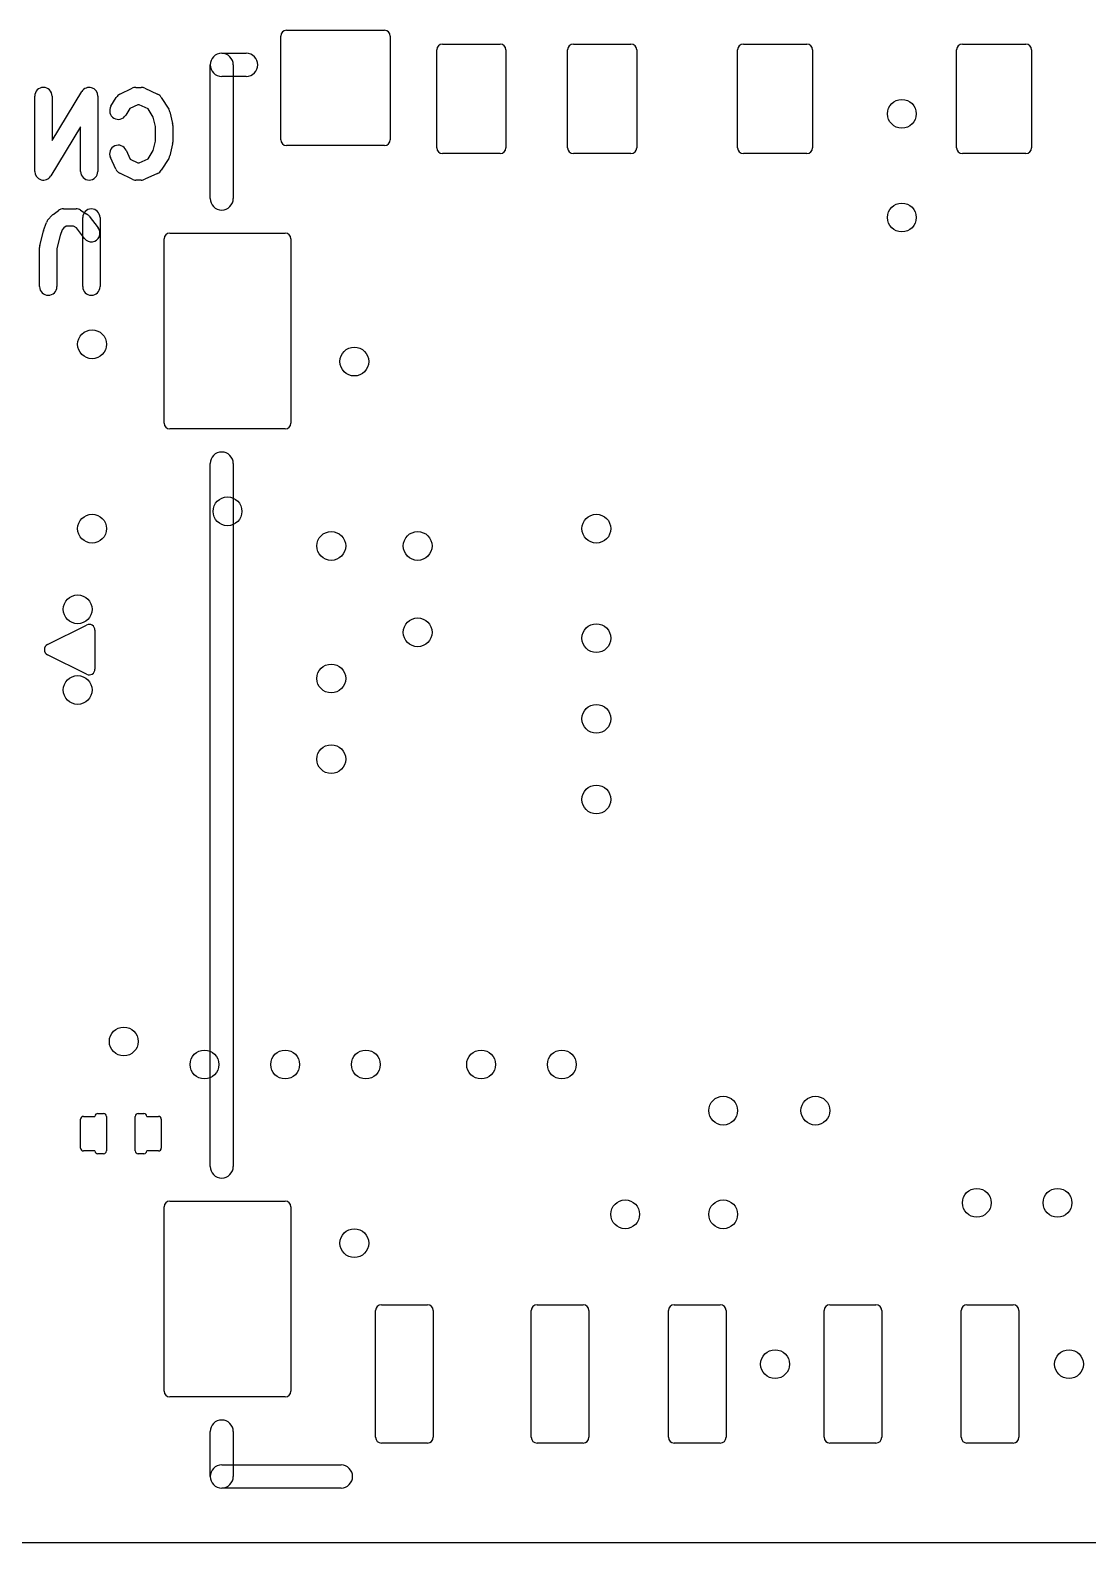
# Model space of a CAD drawing. Extents: x 0 to 45, y 0 to 50.
# Drawn here: x 10.34 to 19.51, y 0 to 13.12 of the extents above; entities that cross this region are included whole.
import ezdxf

# ---------------------------------------------------------------- set-up
doc = ezdxf.new("R2010")
doc.units = 0
for name, color, linetype in [('HOLE_1-6', 7, 'CONTINUOUS'), ('OUTLINE', 7, 'CONTINUOUS'), ('Resist-B', 7, 'CONTINUOUS'), ('Symbol-B', 7, 'CONTINUOUS')]:
    doc.layers.add(name, color=color, linetype=linetype)

msp = doc.modelspace()

# ---------------------------------------------------------------- linework, layer by layer
at = {"layer": 'HOLE_1-6'}
for centre in [(17.9, 12.4), (17.9, 11.5), (10.875, 10.4), (13.15, 10.25), (12.05, 8.95), (10.875, 8.8), (15.25, 8.8), (12.95, 8.65), (13.7, 8.65), (10.75, 8.1), (13.7, 7.9), (15.25, 7.85), (12.95, 7.5), (10.75, 7.4), (15.25, 7.15), (12.95, 6.8), (15.25, 6.45), (11.15, 4.35), (11.85, 4.15), (12.55, 4.15), (13.25, 4.15), (14.25, 4.15), (14.95, 4.15), (16.35, 3.75), (17.15, 3.75), (18.55, 2.95), (19.25, 2.95), (15.5, 2.85), (16.35, 2.85), (13.15, 2.6), (16.8, 1.55), (19.35, 1.55)]:
    msp.add_circle(centre, 0.125, dxfattribs=at)
at = {"layer": 'OUTLINE'}
msp.add_line((44, 0), (1, 0), dxfattribs=at)
at = {"layer": 'Resist-B'}
for p, q in [((12.562, 13.125), (13.412, 13.125)), ((12.512, 12.175), (12.512, 13.075)), ((13.462, 13.075), (13.462, 12.175)), ((13.915, 13.005), (14.415, 13.005)), ((15.05, 13.005), (15.55, 13.005)), ((16.525, 13.005), (17.075, 13.005)), ((18.425, 13.005), (18.975, 13.005)), ((13.865, 12.105), (13.865, 12.955)), ((14.465, 12.955), (14.465, 12.105)), ((15, 12.105), (15, 12.955)), ((15.6, 12.955), (15.6, 12.105)), ((16.475, 12.105), (16.475, 12.955)), ((17.125, 12.955), (17.125, 12.105)), ((18.375, 12.105), (18.375, 12.955)), ((19.025, 12.955), (19.025, 12.105)), ((13.412, 12.125), (12.562, 12.125)), ((14.415, 12.055), (13.915, 12.055)), ((15.55, 12.055), (15.05, 12.055)), ((17.075, 12.055), (16.525, 12.055)), ((18.975, 12.055), (18.425, 12.055)), ((11.5, 9.715), (11.5, 11.315)), ((11.55, 11.365), (12.55, 11.365)), ((12.6, 11.315), (12.6, 9.715)), ((12.55, 9.665), (11.55, 9.665)), ((10.8, 3.7), (10.9, 3.7)), ((10.925, 3.725), (10.975, 3.725)), ((11, 3.7), (11, 3.4)), ((11.25, 3.4), (11.25, 3.7)), ((11.275, 3.725), (11.325, 3.725)), ((11.35, 3.7), (11.45, 3.7)), ((10.775, 3.425), (10.775, 3.675)), ((11.475, 3.675), (11.475, 3.425)), ((10.9, 3.4), (10.8, 3.4)), ((10.975, 3.375), (10.925, 3.375)), ((11.325, 3.375), (11.275, 3.375)), ((11.45, 3.4), (11.35, 3.4)), ((11.5, 1.315), (11.5, 2.915)), ((11.55, 2.965), (12.55, 2.965)), ((12.6, 2.915), (12.6, 1.315)), ((13.335, 0.915), (13.335, 2.015)), ((13.385, 2.065), (13.785, 2.065)), ((13.835, 2.015), (13.835, 0.915)), ((14.685, 0.915), (14.685, 2.015)), ((14.735, 2.065), (15.135, 2.065)), ((15.185, 2.015), (15.185, 0.915)), ((15.875, 0.915), (15.875, 2.015)), ((15.925, 2.065), (16.325, 2.065)), ((16.375, 2.015), (16.375, 0.915)), ((17.225, 0.915), (17.225, 2.015)), ((17.275, 2.065), (17.675, 2.065)), ((17.725, 2.015), (17.725, 0.915)), ((18.415, 0.915), (18.415, 2.015)), ((18.465, 2.065), (18.865, 2.065)), ((18.915, 2.015), (18.915, 0.915)), ((12.55, 1.265), (11.55, 1.265)), ((13.785, 0.865), (13.385, 0.865)), ((15.135, 0.865), (14.735, 0.865)), ((16.325, 0.865), (15.925, 0.865)), ((17.675, 0.865), (17.275, 0.865)), ((18.865, 0.865), (18.465, 0.865))]:
    msp.add_line(p, q, dxfattribs=at)
for centre, radius, start, end in [((12.562, 13.075), 0.05, 90, 180), ((13.412, 13.075), 0.05, 0, 90), ((13.915, 12.955), 0.05, 90, 180), ((14.415, 12.955), 0.05, 0, 90), ((15.05, 12.955), 0.05, 90, 180), ((15.55, 12.955), 0.05, 0, 90), ((16.525, 12.955), 0.05, 90, 180), ((17.075, 12.955), 0.05, 0, 90), ((18.425, 12.955), 0.05, 90, 180), ((18.975, 12.955), 0.05, 0, 90), ((12.562, 12.175), 0.05, 180, -90), ((13.412, 12.175), 0.05, -90, 0), ((13.915, 12.105), 0.05, 180, -90), ((14.415, 12.105), 0.05, -90, 0), ((15.05, 12.105), 0.05, 180, -90), ((15.55, 12.105), 0.05, -90, 0), ((16.525, 12.105), 0.05, 180, -90), ((17.075, 12.105), 0.05, -90, 0), ((18.425, 12.105), 0.05, 180, -90), ((18.975, 12.105), 0.05, -90, 0), ((11.55, 11.315), 0.05, 90, 180), ((12.55, 11.315), 0.05, 0, 90), ((11.55, 9.715), 0.05, 180, -90), ((12.55, 9.715), 0.05, -90, 0), ((10.8, 3.675), 0.025, 90, 180), ((10.925, 3.7), 0.025, 90, 180), ((10.975, 3.7), 0.025, 0, 90), ((11.275, 3.7), 0.025, 90, 180), ((11.325, 3.7), 0.025, 0, 90), ((11.45, 3.675), 0.025, 0, 90), ((10.8, 3.425), 0.025, 180, -90), ((11.45, 3.425), 0.025, -90, 0), ((10.925, 3.4), 0.025, 180, -90), ((10.975, 3.4), 0.025, -90, 0), ((11.275, 3.4), 0.025, 180, -90), ((11.325, 3.4), 0.025, -90, 0), ((11.55, 2.915), 0.05, 90, 180), ((12.55, 2.915), 0.05, 0, 90), ((13.385, 2.015), 0.05, 90, 180), ((13.785, 2.015), 0.05, 0, 90), ((14.735, 2.015), 0.05, 90, 180), ((15.135, 2.015), 0.05, 0, 90), ((15.925, 2.015), 0.05, 90, 180), ((16.325, 2.015), 0.05, 0, 90), ((17.275, 2.015), 0.05, 90, 180), ((17.675, 2.015), 0.05, 0, 90), ((18.465, 2.015), 0.05, 90, 180), ((18.865, 2.015), 0.05, 0, 90), ((11.55, 1.315), 0.05, 180, -90), ((12.55, 1.315), 0.05, -90, 0), ((13.385, 0.915), 0.05, 180, -90), ((13.785, 0.915), 0.05, -90, 0), ((14.735, 0.915), 0.05, 180, -90), ((15.135, 0.915), 0.05, -90, 0), ((15.925, 0.915), 0.05, 180, -90), ((16.325, 0.915), 0.05, -90, 0), ((17.275, 0.915), 0.05, 180, -90), ((17.675, 0.915), 0.05, -90, 0), ((18.465, 0.915), 0.05, 180, -90), ((18.865, 0.915), 0.05, -90, 0)]:
    msp.add_arc(centre, radius, start, end, dxfattribs=at)
at = {"layer": 'Symbol-B'}
for p, q in [((12, 12.925), (12.212, 12.925)), ((11.9, 11.665), (11.9, 12.825)), ((12.1, 12.825), (12.1, 11.665)), ((11.11666, 12.57033), (11.22186, 12.62127)), ((11.25455, 12.62877), (11.3013, 12.62877)), ((11.33257, 12.62194), (11.44361, 12.571)), ((12.212, 12.725), (12, 12.725)), ((10.3776, 11.9), (10.3776, 12.55377)), ((10.5276, 12.16777), (10.78591, 12.59273)), ((10.5276, 12.55377), (10.5276, 12.16777)), ((10.925, 12.55377), (10.925, 11.9)), ((11.03862, 12.46556), (11.08537, 12.54197)), ((11.27175, 12.47877), (11.20184, 12.44492)), ((11.28492, 12.47877), (11.27175, 12.47877)), ((11.3608, 12.44396), (11.28492, 12.47877)), ((11.47577, 12.54285), (11.54005, 12.44096)), ((11.20184, 12.44492), (11.16658, 12.38728)), ((11.40638, 12.37172), (11.3608, 12.44396)), ((11.425, 12.29056), (11.40638, 12.37172)), ((11.54972, 12.41772), (11.5731, 12.31584)), ((10.775, 12.286), (10.51669, 11.86104)), ((10.775, 11.9), (10.775, 12.286)), ((11.425, 12.16321), (11.425, 12.29056)), ((11.575, 12.29906), (11.575, 12.15472)), ((11.17077, 12.08411), (11.20628, 12.0067)), ((11.3608, 12.00981), (11.40638, 12.08205)), ((11.40638, 12.08205), (11.425, 12.16321)), ((11.5731, 12.13795), (11.54972, 12.03606)), ((11.08118, 11.91966), (11.03443, 12.02155)), ((11.20628, 12.0067), (11.27175, 11.975)), ((11.27175, 11.975), (11.28492, 11.975)), ((11.28492, 11.975), (11.3608, 12.00981)), ((11.54005, 12.01281), (11.47577, 11.91092)), ((11.22186, 11.8325), (11.11666, 11.88344)), ((11.3013, 11.825), (11.25455, 11.825)), ((11.44361, 11.88277), (11.33257, 11.83183)), ((10.53644, 11.52672), (10.58319, 11.56068)), ((10.62727, 11.575), (10.73636, 11.575)), ((10.776, 11.56367), (10.83055, 11.52971)), ((10.45505, 11.38856), (10.47843, 11.45649)), ((10.4941, 11.48279), (10.52527, 11.51675)), ((10.65164, 11.425), (10.63069, 11.40978)), ((10.71492, 11.425), (10.65164, 11.425)), ((10.73965, 11.40961), (10.71492, 11.425)), ((10.79383, 10.9), (10.79383, 11.5)), ((10.85049, 11.5116), (10.92841, 11.40971)), ((10.94383, 11.5), (10.94383, 10.9)), ((10.42204, 11.25783), (10.45321, 11.38236)), ((10.59794, 11.3428), (10.5698, 11.23038)), ((10.61518, 11.39289), (10.59794, 11.3428)), ((10.63069, 11.40978), (10.61518, 11.39289)), ((10.80925, 11.31859), (10.73965, 11.40961)), ((10.4198, 10.9), (10.4198, 11.23962)), ((10.5698, 11.23038), (10.5698, 10.9)), ((11.9, 3.265), (11.9, 9.365)), ((12.1, 9.365), (12.1, 3.265)), ((10.48944, 7.79472), (10.82764, 7.96382)), ((10.9, 7.9191), (10.9, 7.5809)), ((10.82764, 7.53618), (10.48944, 7.70528)), ((11.9, 0.575), (11.9, 0.965)), ((12.1, 0.965), (12.1, 0.575)), ((12, 0.675), (13.035, 0.675)), ((13.035, 0.475), (12, 0.475))]:
    msp.add_line(p, q, dxfattribs=at)
for centre, radius, start, end in [((12, 12.825), 0.1, 90, -90), ((12, 12.825), 0.1, 0, 180), ((12.212, 12.825), 0.1, -90, 90), ((10.4526, 12.55377), 0.075, 0, 180), ((10.85, 12.55377), 0.075, 0, 148.704785), ((11.25455, 12.55377), 0.075, 90, 115.837219), ((11.3013, 12.55377), 0.075, 65.358784, 90), ((11.14935, 12.50283), 0.075, 115.840735, 148.540416), ((11.41234, 12.50283), 0.075, 32.249128, 65.356539), ((11.1026, 12.42642), 0.075, 148.543637, -31.459584), ((11.47662, 12.40094), 0.075, 12.928196, 32.246862), ((11.5, 12.29906), 0.075, 0, 12.924773), ((11.1026, 12.05283), 0.075, 24.648159, -155.353011), ((11.5, 12.15472), 0.075, -12.92075, 0), ((11.47662, 12.05283), 0.075, -32.249128, -12.923547), ((10.4526, 11.9), 0.075, 180, -31.293704), ((10.85, 11.9), 0.075, 180, 0), ((11.14935, 11.95094), 0.075, -155.351841, -115.837219), ((11.25455, 11.9), 0.075, -115.840735, -90), ((11.3013, 11.9), 0.075, -90, -65.356539), ((11.41234, 11.95094), 0.075, -65.358784, -32.246862), ((10.62727, 11.5), 0.075, 90, 125.995921), ((10.73636, 11.5), 0.075, 58.094218, 90), ((10.86883, 11.5), 0.075, 0, 180), ((12, 11.665), 0.1, 180, 0), ((10.54935, 11.43208), 0.075, 137.453415, 161.007017), ((10.58052, 11.46604), 0.075, 125.995921, 137.453415), ((10.79091, 11.46604), 0.075, 37.404643, 58.094218), ((10.52597, 11.36415), 0.075, 161.007017, 165.948935), ((10.86883, 11.36415), 0.075, -142.595357, 37.406818), ((10.4948, 11.23962), 0.075, 165.948935, 180), ((10.4948, 10.9), 0.075, 180, 0), ((10.86883, 10.9), 0.075, 180, 0), ((12, 9.365), 0.1, 0, 180), ((10.85, 7.9191), 0.05, 0, 116.565051), ((10.5118, 7.75), 0.05, 116.565051, -116.565051), ((10.85, 7.5809), 0.05, -116.565051, 0), ((12, 3.265), 0.1, 180, 0), ((12, 0.965), 0.1, 0, 180), ((12, 0.575), 0.1, 90, -90), ((13.035, 0.575), 0.1, -90, 90), ((12, 0.575), 0.1, 180, 0)]:
    msp.add_arc(centre, radius, start, end, dxfattribs=at)

doc.saveas('drawing.dxf')
